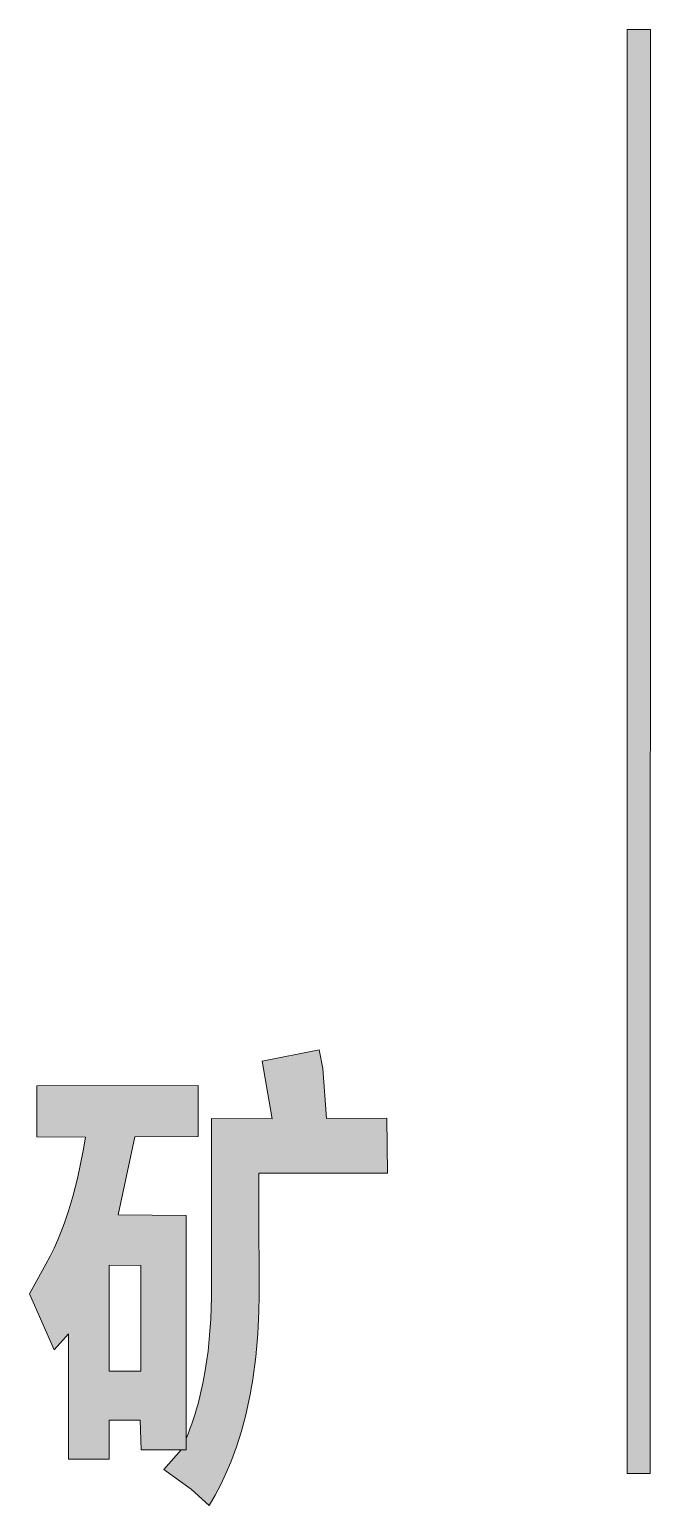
# Model space of a CAD drawing. Header units: millimetres. Extents: x 96 to 23960, y 200 to 17000.
# Drawn here: x 22470 to 22699, y 7680 to 8225 of the extents above; entities that cross this region are included whole.
import ezdxf

# ---------------------------------------------------------------- set-up
doc = ezdxf.new("R2010")
doc.units = ezdxf.units.MM
doc.linetypes.add('XKITLINE00', pattern=[0])
doc.layers.add('OtherObjectType', color=1, linetype='Continuous', lineweight=0)

# ---------------------------------------------------------------- blocks, each defined once
blk = doc.blocks.new('*A7')
at = {"layer": 'OtherObjectType'}
for points in [[(22699.26, 7691.82), (22690.77, 7691.83), (22690.7, 8224.53), (22699.33, 8224.53)], [(22499.55, 7729.6), (22511.29, 7729.51), (22511.31, 7768.54), (22532.45, 7834.93), (22532.5, 7816.12), (22509.04, 7816.04), (22502.91, 7787.26), (22528.04, 7787.02), (22527.98, 7700.55), (22511.47, 7700.58), (22511.08, 7711.51), (22499.58, 7711.42), (22499.57, 7697.09), (22484.65, 7697.12), (22484.56, 7743.29), (22479.25, 7737.37), (22470.22, 7758.1), (22476.23, 7769.02), (22477.8, 7771.95), (22479.28, 7774.94), (22480.66, 7777.99), (22481.94, 7781.1), (22483.14, 7784.26), (22484.78, 7789.08), (22486.24, 7793.98), (22487.94, 7800.64), (22490.04, 7810.78), (22490.91, 7815.9), (22472.97, 7816.04), (22472.91, 7834.87), (22532.45, 7834.93), (22602.08, 7822.85), (22579.85, 7822.72), (22578.44, 7841.25), (22577.06, 7848.13), (22556.09, 7843.87), (22559.75, 7822.66), (22537.4, 7822.71), (22537.4, 7760.77), (22537.37, 7756.8), (22537.09, 7748.84), (22536.68, 7742.86), (22536.08, 7736.91), (22535.56, 7732.97), (22534.93, 7729.06), (22534.2, 7725.17), (22533.36, 7721.33), (22532.39, 7717.52), (22531.86, 7715.64), (22531.3, 7713.77), (22530.7, 7711.92), (22530.08, 7710.08), (22529.41, 7708.26), (22528.72, 7706.45), (22527.98, 7704.66), (22527.98, 7700.55), (22526.16, 7700.56), (22519.82, 7693.33), (22529.82, 7685.96), (22536.45, 7680), (22538.69, 7683.82), (22540.76, 7687.76), (22542.68, 7691.81), (22544.45, 7695.97), (22546.57, 7701.65), (22548.43, 7707.47), (22550.02, 7713.41), (22551.66, 7720.95), (22552.17, 7723.72), (22552.63, 7726.5), (22553.04, 7729.28), (22553.41, 7732.07), (22553.72, 7734.86), (22554, 7737.66), (22554.23, 7740.47), (22554.43, 7743.27), (22554.59, 7746.08), (22554.82, 7751.72), (22554.95, 7757.36), (22554.77, 7791.3), (22554.88, 7802.58), (22602.26, 7802.58), (22602.08, 7822.85), (22532.45, 7834.93), (22511.31, 7768.54), (22499.64, 7768.67)]]:
    blk.add_hatch(color=7, dxfattribs=at).paths.add_polyline_path(points, flags=17)
at = {"layer": 'OtherObjectType', "color": 7, "linetype": 'XKITLINE00', "lineweight": 0}
for p, q in [((22699.33, 8224.53), (22690.7, 8224.53)), ((22690.7, 8224.53), (22690.77, 7691.83)), ((22690.77, 7691.83), (22690.7, 8224.53)), ((22690.7, 8224.53), (22699.33, 8224.53)), ((22699.26, 7691.82), (22699.33, 8224.53)), ((22699.33, 8224.53), (22699.26, 7691.82)), ((22556.09, 7843.87), (22577.06, 7848.13)), ((22577.06, 7848.13), (22556.09, 7843.87)), ((22577.06, 7848.13), (22578.44, 7841.25)), ((22578.44, 7841.25), (22577.06, 7848.13)), ((22559.75, 7822.66), (22556.09, 7843.87)), ((22556.09, 7843.87), (22559.75, 7822.66)), ((22578.44, 7841.25), (22579.85, 7822.72)), ((22579.85, 7822.72), (22578.44, 7841.25)), ((22472.91, 7834.87), (22532.45, 7834.93)), ((22532.45, 7834.93), (22472.91, 7834.87)), ((22472.97, 7816.04), (22472.91, 7834.87)), ((22472.91, 7834.87), (22472.97, 7816.04)), ((22532.45, 7834.93), (22532.5, 7816.12)), ((22532.5, 7816.12), (22532.45, 7834.93)), ((22537.4, 7760.77), (22537.4, 7822.71)), ((22537.4, 7822.71), (22559.75, 7822.66)), ((22559.75, 7822.66), (22537.4, 7822.71)), ((22537.4, 7822.71), (22537.4, 7760.77)), ((22579.85, 7822.72), (22602.08, 7822.85)), ((22602.08, 7822.85), (22579.85, 7822.72)), ((22602.08, 7822.85), (22602.26, 7802.58)), ((22602.26, 7802.58), (22602.08, 7822.85)), ((22490.91, 7815.9), (22472.97, 7816.04)), ((22472.97, 7816.04), (22490.91, 7815.9)), ((22490.04, 7810.78), (22490.91, 7815.9)), ((22490.91, 7815.9), (22490.04, 7810.78)), ((22509.04, 7816.04), (22502.91, 7787.26)), ((22502.91, 7787.26), (22509.04, 7816.04)), ((22532.5, 7816.12), (22509.04, 7816.04)), ((22509.04, 7816.04), (22532.5, 7816.12)), ((22487.94, 7800.64), (22490.04, 7810.78)), ((22490.04, 7810.78), (22487.94, 7800.64)), ((22486.24, 7793.98), (22487.94, 7800.64)), ((22487.94, 7800.64), (22486.24, 7793.98)), ((22554.88, 7802.58), (22554.77, 7791.3)), ((22554.77, 7791.3), (22554.88, 7802.58)), ((22602.26, 7802.58), (22554.88, 7802.58)), ((22554.88, 7802.58), (22602.26, 7802.58)), ((22484.78, 7789.08), (22486.24, 7793.98)), ((22486.24, 7793.98), (22484.78, 7789.08)), ((22483.14, 7784.26), (22484.78, 7789.08)), ((22484.78, 7789.08), (22483.14, 7784.26)), ((22502.91, 7787.26), (22528.04, 7787.02)), ((22528.04, 7787.02), (22502.91, 7787.26)), ((22527.98, 7700.55), (22528.04, 7787.02)), ((22528.04, 7787.02), (22527.98, 7704.66)), ((22554.77, 7791.3), (22554.95, 7757.36)), ((22554.95, 7757.36), (22554.77, 7791.3)), ((22481.94, 7781.1), (22483.14, 7784.26)), ((22483.14, 7784.26), (22481.94, 7781.1)), ((22479.28, 7774.94), (22480.66, 7777.99)), ((22480.66, 7777.99), (22479.28, 7774.94)), ((22480.66, 7777.99), (22481.94, 7781.1)), ((22481.94, 7781.1), (22480.66, 7777.99)), ((22476.23, 7769.02), (22477.8, 7771.95)), ((22477.8, 7771.95), (22476.23, 7769.02)), ((22477.8, 7771.95), (22479.28, 7774.94)), ((22479.28, 7774.94), (22477.8, 7771.95)), ((22470.22, 7758.1), (22476.23, 7769.02)), ((22476.23, 7769.02), (22470.22, 7758.1)), ((22499.55, 7729.6), (22499.64, 7768.67)), ((22499.64, 7768.67), (22499.55, 7729.6)), ((22499.64, 7768.67), (22511.31, 7768.54)), ((22511.31, 7768.54), (22499.64, 7768.67)), ((22511.31, 7768.54), (22511.29, 7729.51)), ((22511.29, 7729.51), (22511.31, 7768.54)), ((22537.37, 7756.8), (22537.4, 7760.77)), ((22537.4, 7760.77), (22537.37, 7756.8)), ((22479.25, 7737.37), (22470.22, 7758.1)), ((22470.22, 7758.1), (22479.25, 7737.37)), ((22537.09, 7748.84), (22537.37, 7756.8)), ((22537.37, 7756.8), (22537.09, 7748.84)), ((22554.95, 7757.36), (22554.82, 7751.72)), ((22554.82, 7751.72), (22554.95, 7757.36)), ((22536.68, 7742.86), (22537.09, 7748.84)), ((22537.09, 7748.84), (22536.68, 7742.86)), ((22554.82, 7751.72), (22554.59, 7746.08)), ((22554.59, 7746.08), (22554.82, 7751.72)), ((22484.56, 7743.29), (22479.25, 7737.37)), ((22479.25, 7737.37), (22484.56, 7743.29)), ((22484.65, 7697.12), (22484.56, 7743.29)), ((22484.56, 7743.29), (22484.65, 7697.12)), ((22554.43, 7743.27), (22554.23, 7740.47)), ((22554.23, 7740.47), (22554.43, 7743.27)), ((22554.59, 7746.08), (22554.43, 7743.27)), ((22554.43, 7743.27), (22554.59, 7746.08)), ((22536.08, 7736.91), (22536.68, 7742.86)), ((22536.68, 7742.86), (22536.08, 7736.91)), ((22554.23, 7740.47), (22554, 7737.66)), ((22554, 7737.66), (22554.23, 7740.47)), ((22534.93, 7729.06), (22535.56, 7732.97)), ((22535.56, 7732.97), (22534.93, 7729.06)), ((22535.56, 7732.97), (22536.08, 7736.91)), ((22536.08, 7736.91), (22535.56, 7732.97)), ((22553.72, 7734.86), (22553.41, 7732.07)), ((22553.41, 7732.07), (22553.72, 7734.86)), ((22554, 7737.66), (22553.72, 7734.86)), ((22553.72, 7734.86), (22554, 7737.66)), ((22511.29, 7729.51), (22499.55, 7729.6)), ((22499.55, 7729.6), (22511.29, 7729.51)), ((22534.2, 7725.17), (22534.93, 7729.06)), ((22534.93, 7729.06), (22534.2, 7725.17)), ((22553.04, 7729.28), (22552.63, 7726.5)), ((22552.63, 7726.5), (22553.04, 7729.28)), ((22553.41, 7732.07), (22553.04, 7729.28)), ((22553.04, 7729.28), (22553.41, 7732.07)), ((22533.36, 7721.33), (22534.2, 7725.17)), ((22534.2, 7725.17), (22533.36, 7721.33)), ((22552.17, 7723.72), (22551.66, 7720.95)), ((22551.66, 7720.95), (22552.17, 7723.72)), ((22552.63, 7726.5), (22552.17, 7723.72)), ((22552.17, 7723.72), (22552.63, 7726.5)), ((22531.86, 7715.64), (22532.39, 7717.52)), ((22532.39, 7717.52), (22531.86, 7715.64)), ((22532.39, 7717.52), (22533.36, 7721.33)), ((22533.36, 7721.33), (22532.39, 7717.52)), ((22551.66, 7720.95), (22550.02, 7713.41)), ((22550.02, 7713.41), (22551.66, 7720.95)), ((22499.58, 7711.42), (22499.57, 7697.09)), ((22499.57, 7697.09), (22499.58, 7711.42)), ((22511.08, 7711.51), (22499.58, 7711.42)), ((22499.58, 7711.42), (22511.08, 7711.51)), ((22511.47, 7700.58), (22511.08, 7711.51)), ((22511.08, 7711.51), (22511.47, 7700.58)), ((22530.08, 7710.08), (22530.7, 7711.92)), ((22530.7, 7711.92), (22530.08, 7710.08)), ((22530.7, 7711.92), (22531.3, 7713.77)), ((22531.3, 7713.77), (22530.7, 7711.92)), ((22531.3, 7713.77), (22531.86, 7715.64)), ((22531.86, 7715.64), (22531.3, 7713.77)), ((22550.02, 7713.41), (22548.43, 7707.47)), ((22548.43, 7707.47), (22550.02, 7713.41)), ((22527.98, 7704.66), (22528.72, 7706.45)), ((22528.72, 7706.45), (22527.98, 7704.66)), ((22528.72, 7706.45), (22529.41, 7708.26)), ((22529.41, 7708.26), (22528.72, 7706.45)), ((22529.41, 7708.26), (22530.08, 7710.08)), ((22530.08, 7710.08), (22529.41, 7708.26)), ((22548.43, 7707.47), (22546.57, 7701.65)), ((22546.57, 7701.65), (22548.43, 7707.47)), ((22526.16, 7700.56), (22511.47, 7700.58)), ((22511.47, 7700.58), (22527.98, 7700.55)), ((22519.82, 7693.33), (22526.16, 7700.56)), ((22526.16, 7700.56), (22519.82, 7693.33)), ((22546.57, 7701.65), (22544.45, 7695.97)), ((22544.45, 7695.97), (22546.57, 7701.65)), ((22499.57, 7697.09), (22484.65, 7697.12)), ((22484.65, 7697.12), (22499.57, 7697.09)), ((22544.45, 7695.97), (22542.68, 7691.81)), ((22542.68, 7691.81), (22544.45, 7695.97)), ((22529.82, 7685.96), (22519.82, 7693.33)), ((22519.82, 7693.33), (22529.82, 7685.96)), ((22542.68, 7691.81), (22540.76, 7687.76)), ((22540.76, 7687.76), (22542.68, 7691.81)), ((22690.77, 7691.83), (22699.26, 7691.82)), ((22699.26, 7691.82), (22690.77, 7691.83)), ((22536.45, 7680), (22529.82, 7685.96)), ((22529.82, 7685.96), (22536.45, 7680)), ((22538.69, 7683.82), (22536.45, 7680)), ((22536.45, 7680), (22538.69, 7683.82)), ((22540.76, 7687.76), (22538.69, 7683.82)), ((22538.69, 7683.82), (22540.76, 7687.76))]:
    blk.add_line(p, q, dxfattribs=at)

msp = doc.modelspace()

# ---------------------------------------------------------------- block references
at = {"lineweight": 0}
msp.add_blockref('*A7', (0, 0), dxfattribs=at)

doc.saveas('drawing.dxf')
